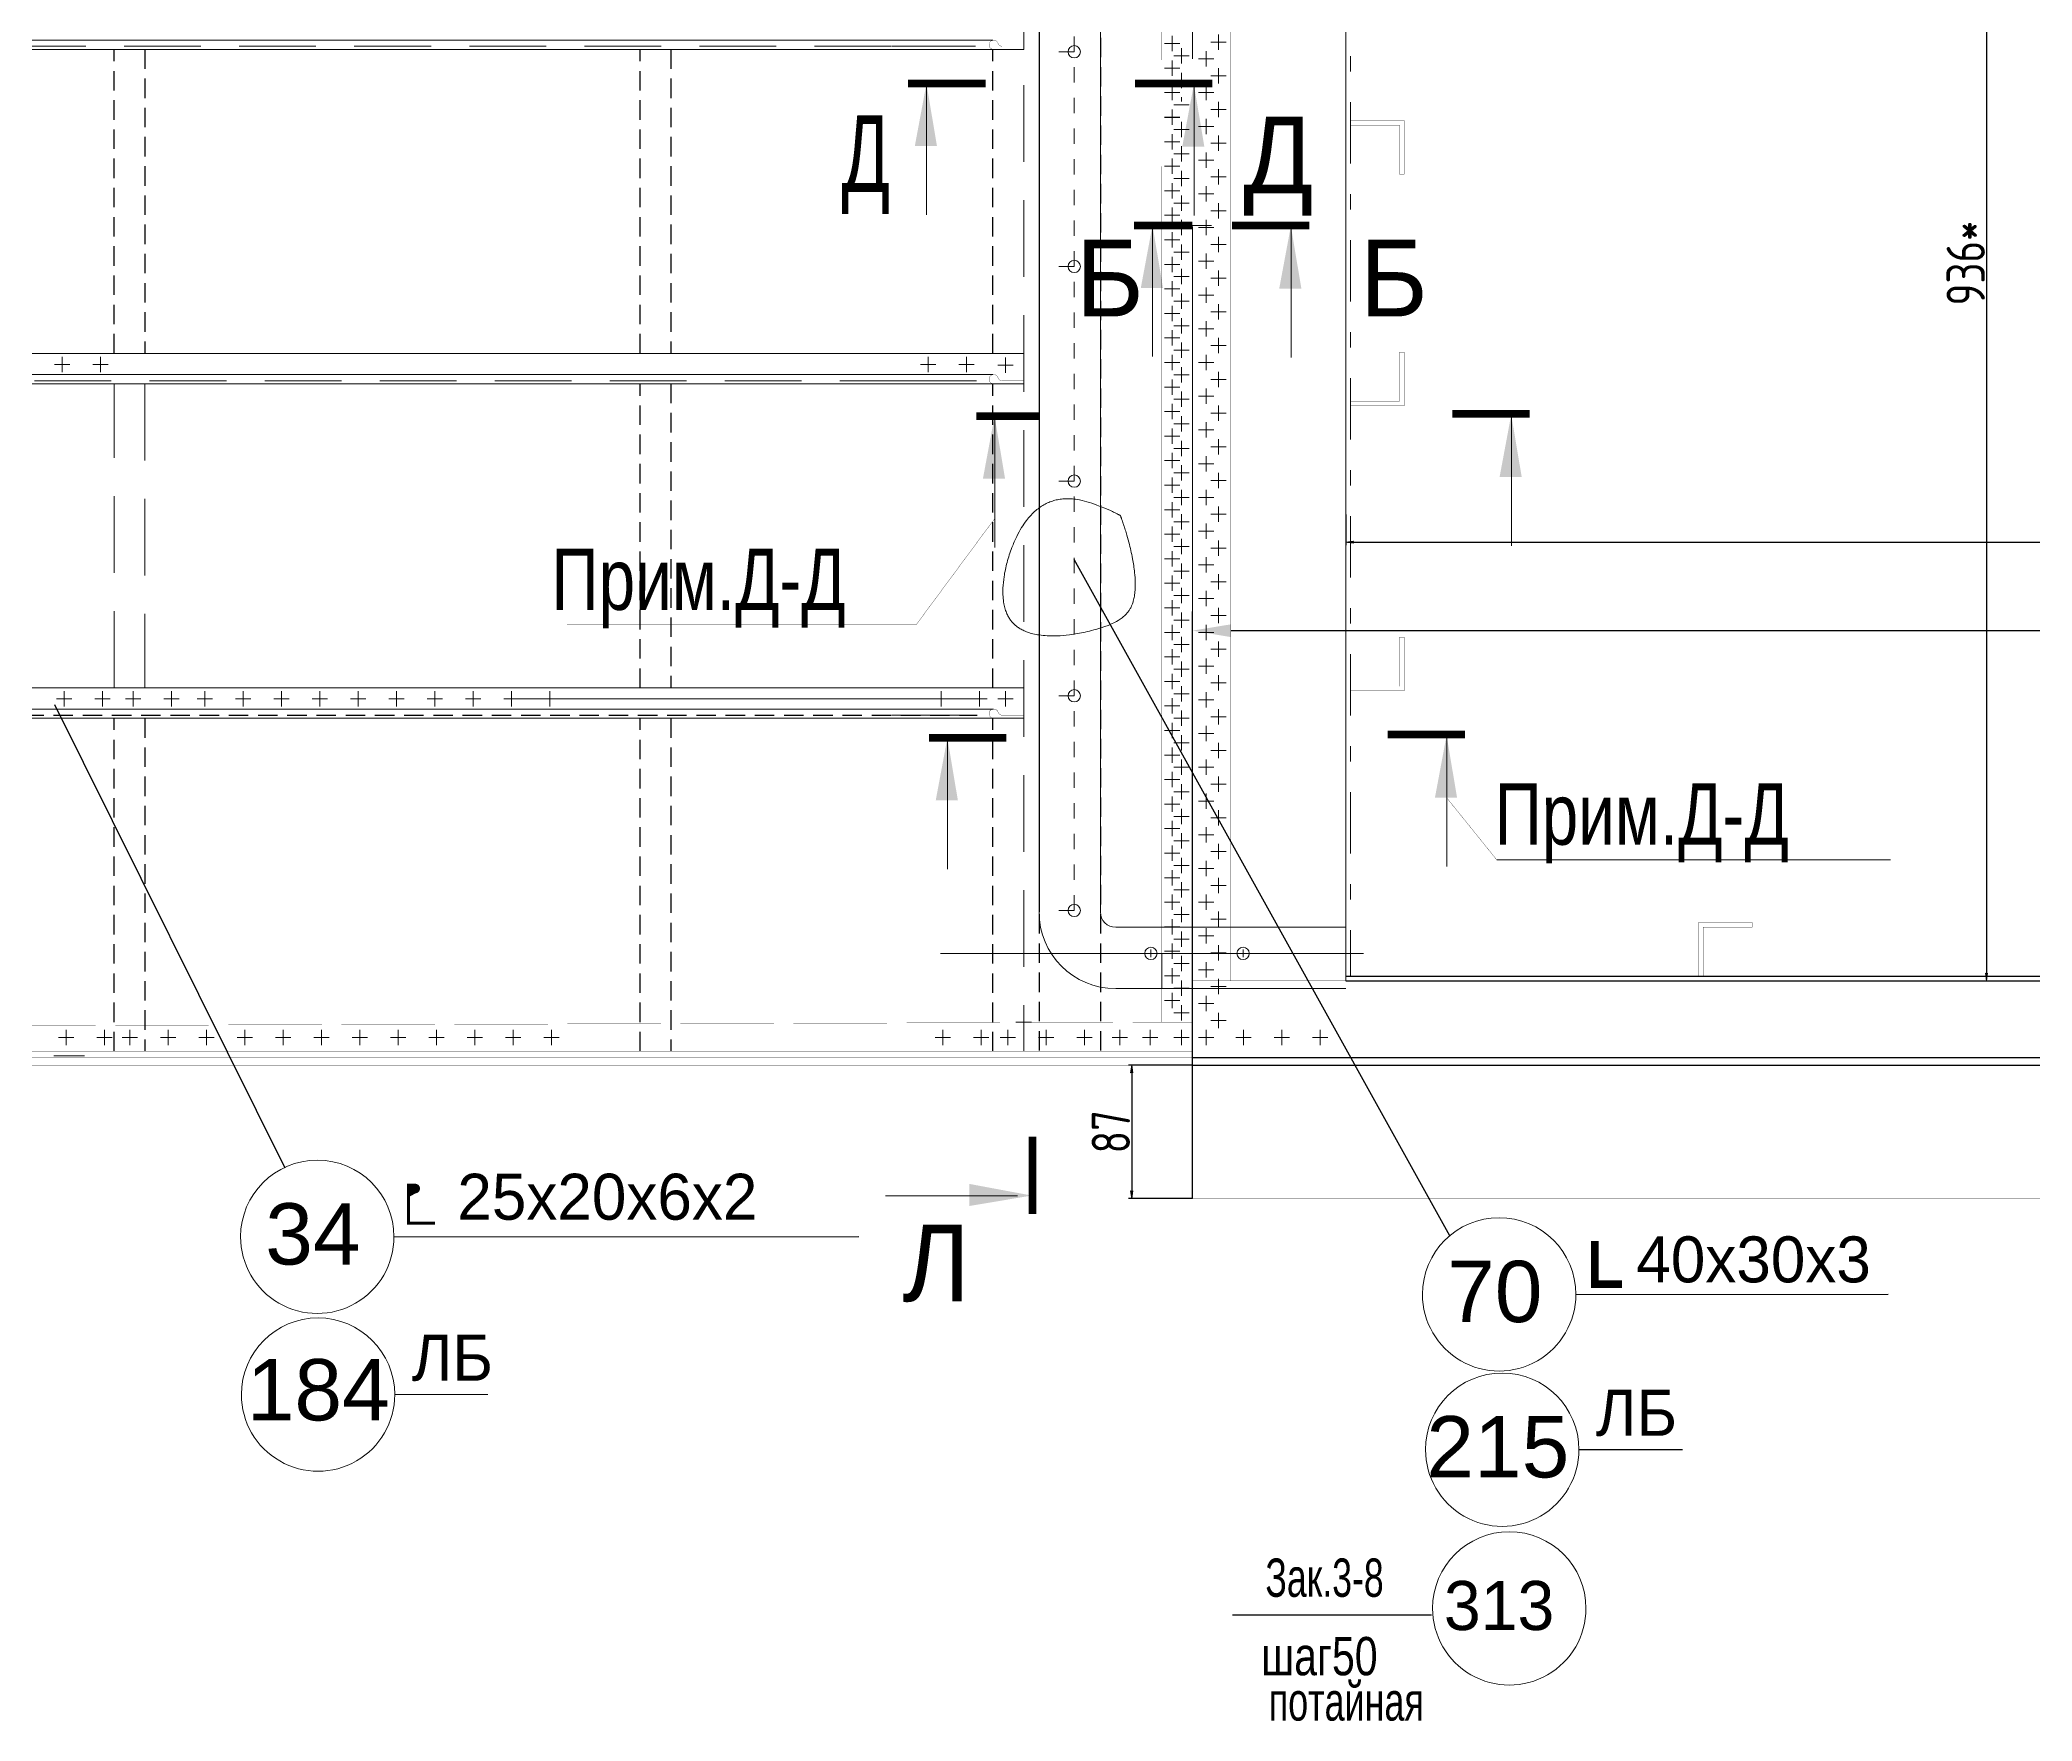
# Model space of a CAD drawing. Header units: millimetres. Extents: x 42007 to 66896, y -556 to 10827.
# Drawn here: x 46291 to 47590, y 3386 to 4482 of the extents above; entities that cross this region are included whole.
import ezdxf
from ezdxf.enums import TextEntityAlignment as Align

# ---------------------------------------------------------------- set-up
doc = ezdxf.new("R2010")
doc.units = ezdxf.units.MM
for name, pattern in [('DASHED', [19.05, 12.7, -6.35]), ('K5LT32769', [0]), ('K5LT32773', [0]), ('K5LT32781', [90, 40, -20, 10, -20]), ('K5LT32782', [150, 100, -50]), ('K5LT32786', [25.318241, 20.818241, -1.5, 1.5, -1.5]), ('K5LT32793', [10, 5, -5]), ('K5LT32795', [75, 50, -25]), ('K5LT32798', [20, 10, -10]), ('K5LT32799', [95.25, 63.5, -31.75]), ('K5LT_BASIC', [0]), ('K5LT_THIN', [0])]:
    doc.linetypes.add(name, pattern=pattern)
doc.layers.get('Defpoints').update_dxf_attribs({"color": 250})
doc.layers.add('pen_7', color=1, linetype='Continuous')
doc.styles.add('KDIMTEXTSTYLE', font='GOST_AU.SHX', dxfattribs={"width": 0.96, "oblique": 15, "height": 5})
doc.styles.add('style5', font='arial.ttf', dxfattribs={"height": 3})
doc.dimstyles.new('ISO-10', dxfattribs={"dimscale": 10, "dimtxt": 2.5, "dimasz": 2.5, "dimexe": 1.25, "dimexo": 0, "dimtad": 1, "dimdec": 0, "dimtxsty": 'Standard', "dimcen": 2.5, "dimclrd": 7, "dimclre": 7, "dimclrt": 6, "dimadec": 0, "dimazin": 0, "dimtfac": 1, "dimtdec": 0, "dimtmove": 0, "dimatfit": 3, "dimfxl": 0, "dimarcsym": 0})
doc.dimstyles.new('KDIMSTYLE (1.00)', dxfattribs={"dimtxt": 5, "dimasz": 1, "dimexe": 2, "dimexo": 0, "dimgap": 1, "dimtad": 1, "dimtxsty": 'KDIMTEXTSTYLE', "dimsah": 1, "dimcen": 0, "dimdle": 1, "dimadec": 0, "dimazin": 0, "dimtfac": 0.667, "dimtmove": 0, "dimatfit": 3, "dimfxl": 0, "dimtvp": 1, "dimtolj": 1, "dimtzin": 0, "dimarcsym": 0})

# ---------------------------------------------------------------- blocks, each defined once
blk = doc.blocks.new('KDIMARROW_01')
blk.add_hatch(color=0).paths.add_polyline_path([(0, 0), (-5, 0.7), (-4.5, 0), (-5, -0.7)])
at = {"color": 0, "linetype": 'K5LT_THIN', "lineweight": 13}
for p, q in [((-4.5, 0), (-5, 0.7)), ((-5, 0.7), (0, 0)), ((0, 0), (-5, -0.7)), ((-5, -0.7), (-4.5, 0)), ((0, 0), (-1, 0))]:
    blk.add_line(p, q, dxfattribs=at)
blk = doc.blocks.new('*D204')
at = {"color": 0, "lineweight": -2, "transparency": 16777216}
for p, q in [((47529.6, 4804.6), (47562.1, 4804.6)), ((47560.1, 4803.6), (47560.1, 3869.6)), ((47549.2, 3868.6), (47562.1, 3868.6))]:
    blk.add_line(p, q, dxfattribs=at)
at = {"layer": 'Defpoints', "color": 0, "transparency": 16777216}
for p in [(47529.6, 4804.6), (47549.2, 3868.6), (47560.1, 3868.6)]:
    blk.add_point(p, dxfattribs=at)
at = {"color": 0, "lineweight": -2, "transparency": 16777216}
for p, rotation in [((47560.1, 4804.6), 90), ((47560.1, 3868.6), 270)]:
    blk.add_blockref('KDIMARROW_01', p, dxfattribs=dict(at, rotation=rotation))
at = {"color": 7, "transparency": 16777216, "insert": (47546.5, 4336.6), "char_height": 5, "attachment_point": 5, "rotation": 90, "style": 'KDIMTEXTSTYLE'}
blk.add_mtext('\\A1;\\H25.0;\\W0.965;\\Q0;\\H25.0;\\W0.965;\\Q0;\\Q0;936\\H25.0;\\W0.965;\\Q0;\\Q0;*', dxfattribs=at)
blk = doc.blocks.new('*D205')
at = {"color": 0, "lineweight": -2, "transparency": 16777216}
for p, q in [((47142.4, 4172.7), (47142.4, 4152.6)), ((49615.4, 4170.4), (49615.4, 4152.6)), ((47143.4, 4154.6), (49614.4, 4154.6))]:
    blk.add_line(p, q, dxfattribs=at)
at = {"layer": 'Defpoints', "color": 0, "transparency": 16777216}
for p in [(47142.4, 4172.7), (49615.4, 4170.4), (49615.4, 4154.6)]:
    blk.add_point(p, dxfattribs=at)
at = {"color": 0, "lineweight": -2, "transparency": 16777216, "rotation": 180}
blk.add_blockref('KDIMARROW_01', (47142.4, 4154.6), dxfattribs=at)
at = {"color": 0, "lineweight": -2, "transparency": 16777216}
blk.add_blockref('KDIMARROW_01', (49615.4, 4154.6), dxfattribs=at)
at = {"color": 7, "transparency": 16777216, "insert": (48378.9, 4168.1), "char_height": 5, "attachment_point": 5, "style": 'KDIMTEXTSTYLE'}
blk.add_mtext('\\A1;\\H25.0;\\W0.965;\\Q0;\\H25.0;\\W0.965;\\Q0;\\Q0;2473\\H25.0;\\W0.965;\\Q0;\\Q0;*', dxfattribs=at)
blk = doc.blocks.new('*D213')
at = {"color": 0, "lineweight": -2, "transparency": 16777216}
for p, q in [((47042.2, 3813.6), (47000.8, 3813.6)), ((47002.8, 3812.6), (47002.8, 3727.6)), ((47042.4, 3726.6), (47000.8, 3726.6))]:
    blk.add_line(p, q, dxfattribs=at)
at = {"layer": 'Defpoints', "color": 0, "transparency": 16777216}
for p in [(47042.2, 3813.6), (47002.8, 3726.6), (47042.4, 3726.6)]:
    blk.add_point(p, dxfattribs=at)
at = {"color": 0, "lineweight": -2, "transparency": 16777216}
for p, rotation in [((47002.8, 3813.6), 90), ((47002.8, 3726.6), 270)]:
    blk.add_blockref('KDIMARROW_01', p, dxfattribs=dict(at, rotation=rotation))
at = {"color": 7, "transparency": 16777216, "insert": (46989.2, 3770.1), "char_height": 5, "attachment_point": 5, "rotation": 90, "style": 'KDIMTEXTSTYLE'}
blk.add_mtext('\\A1;\\H25.0;\\W0.965;\\Q0;\\H25.0;\\W0.965;\\Q0;\\Q0;87', dxfattribs=at)
blk = doc.blocks.new('*D283')
at = {"color": 7, "lineweight": -2, "transparency": 16777216}
for p, q in [((47042.4, 3726.6), (47042.4, 4109.4)), ((49715.4, 3726.6), (49715.4, 4109.4)), ((47067.4, 4096.9), (49690.4, 4096.9))]:
    blk.add_line(p, q, dxfattribs=at)
at = {"color": 7, "transparency": 16777216}
for points in [[(47067.4, 4101), (47067.4, 4092.7), (47042.4, 4096.9)], [(49690.4, 4101), (49690.4, 4092.7), (49715.4, 4096.9)]]:
    blk.add_solid(points, dxfattribs=at)
at = {"layer": 'Defpoints', "color": 0, "transparency": 16777216}
for p in [(49715.4, 4096.9), (47042.4, 3726.6), (49715.4, 3726.6)]:
    blk.add_point(p, dxfattribs=at)
at = {"color": 6, "transparency": 16777216, "insert": (48378.9, 4115.6), "char_height": 25, "attachment_point": 5}
blk.add_mtext('2673', dxfattribs=at)

msp = doc.modelspace()

# ---------------------------------------------------------------- hatches: boundary and pattern name
for color, points in [(7, [(46861.397, 4412.914), (46875.845, 4412.914), (46868.996, 4453.651)]), (7, [(47035.725, 4412.432), (47050.173, 4412.432), (47043.325, 4453.169)]), (7, [(47008.747, 4320.455), (47023.195, 4320.455), (47016.347, 4361.193)]), (7, [(47098.962, 4319.973), (47113.41, 4319.973), (47106.561, 4360.711)]), (7, [(46905.794, 4196.005), (46920.242, 4196.005), (46913.393, 4236.742)]), (7, [(47242.614, 4197.021), (47257.062, 4197.021), (47250.213, 4237.758)]), (7, [(46875.033, 3986.188), (46889.481, 3986.188), (46882.632, 4026.925)]), (7, [(47200.47, 3987.892), (47214.918, 3987.892), (47208.069, 4028.629)]), (0, [(46535.691, 3730.946, 1), (46535.691, 3735.18), (46531.356, 3735.18), (46531.356, 3728.533)]), (0, [(46535.691, 3730.946, 1), (46535.691, 3735.18), (46531.356, 3735.18), (46531.356, 3728.533)]), (7, [(46896.87, 3736.095), (46896.87, 3721.647), (46937.608, 3728.496)])]:
    msp.add_hatch(color=color).paths.add_polyline_path(points)

# ---------------------------------------------------------------- linework, layer by layer
at = {"color": 7, "linetype": 'K5LT32795', "lineweight": 18}
for p, q in [((46932.362, 4902.588), (46932.362, 3822.588)), ((43945.999, 4477.971), (46900.998, 4477.971)), ((46846.4, 4477.971), (46909.981, 4477.971)), ((44037.574, 4259.874), (46901.545, 4259.874)), ((46339.362, 4059.615), (46339.362, 4257.891)), ((46359.362, 4257.891), (46359.362, 4059.615)), ((46846.4, 4259.874), (46909.981, 4259.874)), ((46846.4, 4041.771), (46909.981, 4041.771))]:
    msp.add_line(p, q, dxfattribs=at)
at = {"color": 0, "linetype": 'DASHED'}
for p, q in [((46942.362, 4902.588), (46942.362, 3822.588)), ((46982.362, 4902.588), (46982.362, 3822.588)), ((46942.362, 4757.432), (46942.362, 3913.432)), ((46339.362, 4277.718), (46339.362, 4475.989)), ((46359.362, 4475.989), (46359.362, 4277.718)), ((46682.362, 4277.718), (46682.362, 4475.989)), ((46702.362, 4475.989), (46702.362, 4277.718)), ((46912.362, 4277.718), (46912.362, 4475.989)), ((47024.172, 4431.758), (47034.172, 4431.758)), ((46682.362, 4059.615), (46682.362, 4257.891)), ((46702.362, 4257.891), (46702.362, 4059.615)), ((46912.362, 4059.615), (46912.362, 4257.891)), ((44223.447, 4041.771), (46902.092, 4041.771)), ((46339.362, 3822.588), (46339.362, 4039.788)), ((46359.362, 4039.788), (46359.362, 3822.588)), ((46682.362, 3822.588), (46682.362, 4039.788)), ((46702.362, 4039.788), (46702.362, 3822.588)), ((46912.362, 3822.588), (46912.362, 4039.788))]:
    msp.add_line(p, q, dxfattribs=at)
at = {"color": 7, "linetype": 'K5LT32769', "lineweight": 18}
for p, q in [((47042.362, 4902.588), (47042.362, 4469.758)), ((47142.362, 4804.565), (47142.362, 3868.588)), ((46982.362, 4757.432), (46982.362, 3913.436)), ((46932.362, 4495.816), (46932.362, 4475.989)), ((46900.988, 4481.953), (43943.176, 4481.989)), ((46912.362, 4481.956), (46846.4, 4481.957)), ((47029.172, 4484.758), (47029.172, 4474.758)), ((47059.362, 4485.758), (47059.362, 4475.758)), ((43913.618, 4475.989), (46901.003, 4475.989)), ((46846.4, 4475.989), (46932.362, 4475.989)), ((47024.172, 4479.758), (47034.172, 4479.758)), ((47030.172, 4479.758), (47029.172, 4479.758)), ((47029.172, 4468.758), (47029.172, 4458.758)), ((47030.172, 4471.758), (47040.172, 4471.758)), ((47035.172, 4476.758), (47035.172, 4466.758)), ((47046.362, 4469.758), (47056.362, 4469.758)), ((47051.362, 4474.758), (47051.362, 4464.758)), ((47054.362, 4480.758), (47064.362, 4480.758)), ((47024.172, 4463.758), (47034.172, 4463.758)), ((47030.172, 4463.758), (47029.172, 4463.758)), ((47030.172, 4455.758), (47040.172, 4455.758)), ((47035.172, 4460.758), (47035.172, 4450.758)), ((47054.362, 4458.758), (47064.362, 4458.758)), ((47059.362, 4463.758), (47059.362, 4453.758)), ((46869.086, 4454.133), (46869.086, 4368.036)), ((47024.172, 4447.758), (47034.172, 4447.758)), ((47029.172, 4452.758), (47029.172, 4442.758)), ((47030.172, 4447.758), (47029.172, 4447.758)), ((47035.172, 4444.758), (47035.172, 4441.954)), ((47043.414, 4453.651), (47043.414, 4367.554)), ((47046.362, 4447.758), (47056.362, 4447.758)), ((47051.362, 4452.758), (47051.362, 4442.758)), ((47029.172, 4436.758), (47029.172, 4426.758)), ((47030.172, 4431.758), (47029.172, 4431.758)), ((47030.172, 4439.758), (47040.172, 4439.758)), ((47051.362, 4430.758), (47051.362, 4420.758)), ((47054.362, 4436.758), (47064.362, 4436.758)), ((47059.362, 4441.758), (47059.362, 4431.758)), ((47029.172, 4420.758), (47029.172, 4410.758)), ((47030.172, 4423.758), (47040.172, 4423.758)), ((47035.172, 4428.758), (47035.172, 4418.758)), ((47046.362, 4425.758), (47056.362, 4425.758)), ((47059.362, 4419.758), (47059.362, 4409.758)), ((47024.172, 4415.758), (47034.172, 4415.758)), ((47030.172, 4415.758), (47029.172, 4415.758)), ((47029.172, 4404.758), (47029.172, 4394.758)), ((47030.172, 4407.758), (47040.172, 4407.758)), ((47035.172, 4412.758), (47035.172, 4402.758)), ((47046.362, 4403.758), (47056.362, 4403.758)), ((47051.362, 4408.758), (47051.362, 4398.758)), ((47054.362, 4414.758), (47064.362, 4414.758)), ((47024.172, 4399.758), (47034.172, 4399.758)), ((47030.172, 4399.758), (47029.172, 4399.758)), ((47030.172, 4391.758), (47040.172, 4391.758)), ((47035.172, 4396.758), (47035.172, 4386.758)), ((47054.362, 4392.758), (47064.362, 4392.758)), ((47059.362, 4397.758), (47059.362, 4387.758)), ((47024.172, 4383.758), (47034.172, 4383.758)), ((47029.172, 4388.758), (47029.172, 4378.758)), ((47030.172, 4383.758), (47029.172, 4383.758)), ((47035.172, 4380.758), (47035.172, 4370.758)), ((47046.362, 4381.758), (47056.362, 4381.758)), ((47051.362, 4386.758), (47051.362, 4376.758)), ((47024.172, 4367.758), (47034.172, 4367.758)), ((47029.172, 4372.758), (47029.172, 4362.758)), ((47030.172, 4367.758), (47029.172, 4367.758)), ((47030.172, 4375.758), (47040.172, 4375.758)), ((47035.172, 4364.758), (47035.172, 4354.758)), ((47051.362, 4364.758), (47051.362, 4354.758)), ((47054.362, 4370.758), (47064.362, 4370.758)), ((47059.362, 4375.758), (47059.362, 4365.758)), ((47016.437, 4361.675), (47016.437, 4275.577)), ((47024.172, 4351.758), (47034.172, 4351.758)), ((47029.172, 4356.758), (47029.172, 4346.758)), ((47030.172, 4351.758), (47029.172, 4351.758)), ((47030.172, 4359.758), (47040.172, 4359.758)), ((47042.362, 4360.413), (47042.362, 3868.588)), ((47046.362, 4359.758), (47056.362, 4359.758)), ((47059.362, 4353.758), (47059.362, 4343.758)), ((47106.651, 4361.193), (47106.651, 4275.095)), ((47029.172, 4340.758), (47029.172, 4330.758)), ((47030.172, 4343.758), (47040.172, 4343.758)), ((47035.172, 4348.758), (47035.172, 4338.758)), ((47051.362, 4342.758), (47051.362, 4332.758)), ((47054.362, 4348.758), (47064.362, 4348.758)), ((47024.172, 4335.758), (47034.172, 4335.758)), ((47030.172, 4335.758), (47029.172, 4335.758)), ((47030.172, 4327.758), (47040.172, 4327.758)), ((47035.172, 4332.758), (47035.172, 4322.758)), ((47046.362, 4337.758), (47056.362, 4337.758)), ((47054.362, 4326.758), (47064.362, 4326.758)), ((47059.362, 4331.758), (47059.362, 4321.758)), ((47024.172, 4319.758), (47034.172, 4319.758)), ((47029.172, 4324.758), (47029.172, 4314.758)), ((47030.172, 4319.758), (47029.172, 4319.758)), ((47035.172, 4316.758), (47035.172, 4306.758)), ((47046.362, 4315.758), (47056.362, 4315.758)), ((47051.362, 4320.758), (47051.362, 4310.758)), ((47024.172, 4303.758), (47034.172, 4303.758)), ((47029.172, 4308.758), (47029.172, 4298.758)), ((47030.172, 4303.758), (47029.172, 4303.758)), ((47030.172, 4311.758), (47040.172, 4311.758)), ((47035.172, 4300.758), (47035.172, 4290.758)), ((47054.362, 4304.758), (47064.362, 4304.758)), ((47059.362, 4309.758), (47059.362, 4299.758)), ((47024.172, 4287.758), (47034.172, 4287.758)), ((47029.172, 4292.758), (47029.172, 4282.758)), ((47030.172, 4287.758), (47029.172, 4287.758)), ((47030.172, 4295.758), (47040.172, 4295.758)), ((47046.362, 4293.758), (47056.362, 4293.758)), ((47051.362, 4298.758), (47051.362, 4288.758)), ((47059.362, 4287.758), (47059.362, 4277.758)), ((46901.5, 4277.718), (44005.204, 4277.718)), ((46305.47, 4275.495), (46305.47, 4265.495)), ((46330.47, 4275.495), (46330.47, 4265.495)), ((46932.362, 4277.718), (46846.4, 4277.718)), ((46870.169, 4275.495), (46870.169, 4265.495)), ((46895.169, 4275.495), (46895.169, 4265.495)), ((46920.538, 4275.049), (46920.538, 4265.049)), ((46932.362, 4277.718), (46932.362, 4257.891)), ((47029.172, 4276.758), (47029.172, 4266.758)), ((47030.172, 4279.758), (47040.172, 4279.758)), ((47035.172, 4284.758), (47035.172, 4274.758)), ((47051.362, 4276.758), (47051.362, 4266.758)), ((47054.362, 4282.758), (47064.362, 4282.758)), ((46901.535, 4263.856), (44034.765, 4263.891)), ((46300.47, 4270.495), (46310.47, 4270.495)), ((46325.47, 4270.495), (46335.47, 4270.495)), ((46912.362, 4263.858), (46846.4, 4263.859)), ((46865.169, 4270.495), (46875.169, 4270.495)), ((46890.169, 4270.495), (46900.169, 4270.495)), ((46915.538, 4270.049), (46925.538, 4270.049)), ((47024.172, 4271.758), (47034.172, 4271.758)), ((47030.172, 4271.758), (47029.172, 4271.758)), ((47029.172, 4260.758), (47029.172, 4250.758)), ((47030.172, 4263.758), (47040.172, 4263.758)), ((47035.172, 4268.758), (47035.172, 4258.758)), ((47046.362, 4271.758), (47056.362, 4271.758)), ((47054.362, 4260.758), (47064.362, 4260.758)), ((47059.362, 4265.758), (47059.362, 4255.758)), ((44005.192, 4257.891), (46901.55, 4257.891)), ((46846.4, 4257.891), (46932.362, 4257.891)), ((47024.172, 4255.758), (47034.172, 4255.758)), ((47030.172, 4255.758), (47029.172, 4255.758)), ((47030.172, 4247.758), (47040.172, 4247.758)), ((47035.172, 4252.758), (47035.172, 4242.758)), ((47046.362, 4249.758), (47056.362, 4249.758)), ((47051.362, 4254.758), (47051.362, 4244.758)), ((46913.483, 4237.224), (46913.483, 4151.127)), ((47024.172, 4239.758), (47034.172, 4239.758)), ((47029.172, 4244.758), (47029.172, 4234.758)), ((47030.172, 4239.758), (47029.172, 4239.758)), ((47035.172, 4236.758), (47035.172, 4226.758)), ((47054.362, 4238.758), (47064.362, 4238.758)), ((47059.362, 4243.758), (47059.362, 4233.758)), ((47250.303, 4238.24), (47250.303, 4152.143)), ((47024.172, 4223.758), (47034.172, 4223.758)), ((47029.172, 4228.758), (47029.172, 4218.758)), ((47030.172, 4223.758), (47029.172, 4223.758)), ((47030.172, 4231.758), (47040.172, 4231.758)), ((47046.362, 4227.758), (47056.362, 4227.758)), ((47051.362, 4232.758), (47051.362, 4222.758)), ((47059.362, 4221.758), (47059.362, 4211.758)), ((47029.172, 4212.758), (47029.172, 4202.758)), ((47030.172, 4215.758), (47040.172, 4215.758)), ((47035.172, 4220.758), (47035.172, 4210.758)), ((47051.362, 4210.758), (47051.362, 4200.758)), ((47054.362, 4216.758), (47064.362, 4216.758)), ((47024.172, 4207.758), (47034.172, 4207.758)), ((47030.172, 4207.758), (47029.172, 4207.758)), ((47029.172, 4196.758), (47029.172, 4186.758)), ((47030.172, 4199.758), (47040.172, 4199.758)), ((47035.172, 4204.758), (47035.172, 4194.758)), ((47046.362, 4205.758), (47056.362, 4205.758)), ((47059.362, 4199.758), (47059.362, 4189.758)), ((47024.172, 4191.758), (47034.172, 4191.758)), ((47030.172, 4191.758), (47029.172, 4191.758)), ((47030.172, 4183.758), (47040.172, 4183.758)), ((47035.172, 4188.758), (47035.172, 4178.758)), ((47046.362, 4183.758), (47056.362, 4183.758)), ((47051.362, 4188.758), (47051.362, 4178.758)), ((47054.362, 4194.758), (47064.362, 4194.758)), ((46942.362, 4173.601), (46942.362, 4093.541)), ((46982.362, 4181.674), (46982.362, 4098.655)), ((47024.172, 4175.758), (47034.172, 4175.758)), ((47029.172, 4180.758), (47029.172, 4170.758)), ((47030.172, 4175.758), (47029.172, 4175.758)), ((47035.172, 4172.758), (47035.172, 4162.758)), ((47054.362, 4172.758), (47064.362, 4172.758)), ((47059.362, 4177.758), (47059.362, 4167.758)), ((47024.172, 4159.758), (47034.172, 4159.758)), ((47029.172, 4164.758), (47029.172, 4154.758)), ((47030.172, 4159.758), (47029.172, 4159.758)), ((47030.172, 4167.758), (47040.172, 4167.758)), ((47035.172, 4156.758), (47035.172, 4146.758)), ((47046.362, 4161.758), (47056.362, 4161.758)), ((47051.362, 4166.758), (47051.362, 4156.758)), ((47024.172, 4143.758), (47034.172, 4143.758)), ((47029.172, 4148.758), (47029.172, 4138.758)), ((47030.172, 4143.758), (47029.172, 4143.758)), ((47030.172, 4151.758), (47040.172, 4151.758)), ((47051.362, 4144.758), (47051.362, 4134.758)), ((47054.362, 4150.758), (47064.362, 4150.758)), ((47059.362, 4155.758), (47059.362, 4145.758)), ((47029.172, 4132.758), (47029.172, 4122.758)), ((47030.172, 4135.758), (47040.172, 4135.758)), ((47035.172, 4140.758), (47035.172, 4130.758)), ((47046.362, 4139.758), (47056.362, 4139.758)), ((47059.362, 4133.758), (47059.362, 4123.758)), ((47024.172, 4127.758), (47034.172, 4127.758)), ((47030.172, 4127.758), (47029.172, 4127.758)), ((47030.172, 4119.758), (47040.172, 4119.758)), ((47035.172, 4124.758), (47035.172, 4114.758)), ((47046.362, 4117.758), (47056.362, 4117.758)), ((47051.362, 4122.758), (47051.362, 4112.758)), ((47054.362, 4128.758), (47064.362, 4128.758)), ((47024.172, 4111.758), (47034.172, 4111.758)), ((47029.172, 4116.758), (47029.172, 4106.758)), ((47030.172, 4111.758), (47029.172, 4111.758)), ((47035.172, 4108.758), (47035.172, 4098.758)), ((47054.362, 4106.758), (47064.362, 4106.758)), ((47059.362, 4111.758), (47059.362, 4101.758)), ((47024.172, 4095.758), (47034.172, 4095.758)), ((47029.172, 4100.758), (47029.172, 4090.758)), ((47030.172, 4095.758), (47029.172, 4095.758)), ((47030.172, 4103.758), (47040.172, 4103.758)), ((47035.172, 4092.758), (47035.172, 4082.758)), ((47046.362, 4095.758), (47056.362, 4095.758)), ((47051.362, 4100.758), (47051.362, 4090.758)), ((47024.172, 4079.758), (47034.172, 4079.758)), ((47029.172, 4084.758), (47029.172, 4074.758)), ((47030.172, 4079.758), (47029.172, 4079.758)), ((47030.172, 4087.758), (47040.172, 4087.758)), ((47051.362, 4078.758), (47051.362, 4068.758)), ((47054.362, 4084.758), (47064.362, 4084.758)), ((47059.362, 4089.758), (47059.362, 4079.758)), ((47029.172, 4068.758), (47029.172, 4058.758)), ((47030.172, 4071.758), (47040.172, 4071.758)), ((47035.172, 4076.758), (47035.172, 4066.758)), ((47046.362, 4073.758), (47056.362, 4073.758)), ((47059.362, 4067.758), (47059.362, 4057.758)), ((46902.047, 4059.615), (44191.062, 4059.615)), ((46301.882, 4052.495), (46311.882, 4052.495)), ((46306.882, 4057.495), (46306.882, 4047.495)), ((46326.882, 4052.495), (46336.882, 4052.495)), ((46331.882, 4057.495), (46331.882, 4047.495)), ((46346.882, 4052.495), (46356.882, 4052.495)), ((46351.882, 4057.495), (46351.882, 4047.495)), ((46371.882, 4052.495), (46381.882, 4052.495)), ((46376.882, 4057.495), (46376.882, 4047.495)), ((46393.47, 4052.495), (46403.47, 4052.495)), ((46398.47, 4057.495), (46398.47, 4047.495)), ((46418.47, 4052.495), (46428.47, 4052.495)), ((46423.47, 4057.495), (46423.47, 4047.495)), ((46443.47, 4052.495), (46453.47, 4052.495)), ((46448.47, 4057.495), (46448.47, 4047.495)), ((46468.47, 4052.495), (46478.47, 4052.495)), ((46473.47, 4057.495), (46473.47, 4047.495)), ((46493.47, 4052.495), (46503.47, 4052.495)), ((46498.47, 4057.495), (46498.47, 4047.495)), ((46518.47, 4052.495), (46528.47, 4052.495)), ((46523.47, 4057.495), (46523.47, 4047.495)), ((46543.47, 4052.495), (46553.47, 4052.495)), ((46548.47, 4057.495), (46548.47, 4047.495)), ((46568.47, 4052.495), (46578.47, 4052.495)), ((46573.47, 4057.495), (46573.47, 4047.495)), ((46593.47, 4052.495), (46902.065, 4052.495)), ((46598.47, 4057.495), (46598.47, 4047.495)), ((46618.47, 4052.495), (46628.47, 4052.495)), ((46623.47, 4057.495), (46623.47, 4047.495)), ((46932.362, 4059.615), (46846.4, 4059.615)), ((46873.47, 4052.495), (46883.47, 4052.495)), ((46878.47, 4057.495), (46878.47, 4047.495)), ((46898.47, 4052.495), (46908.47, 4052.495)), ((46903.47, 4057.495), (46903.47, 4047.495)), ((46912.362, 4059.615), (46912.362, 4063.784)), ((46915.538, 4052.495), (46925.538, 4052.495)), ((46920.538, 4057.495), (46920.538, 4047.495)), ((46932.362, 4039.788), (46932.362, 4059.615)), ((47024.172, 4063.758), (47034.172, 4063.758)), ((47030.172, 4063.758), (47029.172, 4063.758)), ((47029.172, 4052.758), (47029.172, 4042.758)), ((47030.172, 4055.758), (47040.172, 4055.758)), ((47035.172, 4060.758), (47035.172, 4050.758)), ((47051.362, 4056.758), (47051.362, 4046.758)), ((47054.362, 4062.758), (47064.362, 4062.758)), ((44191.056, 4039.788), (46902.097, 4039.788)), ((46902.082, 4045.788), (44220.631, 4045.788)), ((46912.803, 4045.788), (46846.4, 4045.788)), ((46846.4, 4039.788), (46932.362, 4039.788)), ((47024.172, 4047.758), (47034.172, 4047.758)), ((47030.172, 4047.758), (47029.172, 4047.758)), ((47030.172, 4039.758), (47040.172, 4039.758)), ((47035.172, 4044.758), (47035.172, 4034.758)), ((47046.362, 4051.758), (47056.362, 4051.758)), ((47054.362, 4040.758), (47064.362, 4040.758)), ((47059.362, 4045.758), (47059.362, 4035.758)), ((46882.722, 4027.407), (46882.722, 3941.31)), ((47024.172, 4031.758), (47034.172, 4031.758)), ((47029.172, 4036.758), (47029.172, 4026.758)), ((47030.172, 4031.758), (47029.172, 4031.758)), ((47035.172, 4028.758), (47035.172, 4018.758)), ((47046.362, 4029.758), (47056.362, 4029.758)), ((47051.362, 4034.758), (47051.362, 4024.758)), ((47208.159, 4029.111), (47208.159, 3943.014)), ((47024.172, 4015.758), (47034.172, 4015.758)), ((47029.172, 4020.758), (47029.172, 4010.758)), ((47030.172, 4015.758), (47029.172, 4015.758)), ((47030.172, 4023.758), (47040.172, 4023.758)), ((47054.362, 4018.758), (47064.362, 4018.758)), ((47059.362, 4023.758), (47059.362, 4013.758)), ((47029.172, 4004.758), (47029.172, 3994.758)), ((47030.172, 4007.758), (47040.172, 4007.758)), ((47035.172, 4012.758), (47035.172, 4002.758)), ((47046.362, 4007.758), (47056.362, 4007.758)), ((47051.362, 4012.758), (47051.362, 4002.758)), ((47059.362, 4001.758), (47059.362, 3991.758)), ((47024.172, 3999.758), (47034.172, 3999.758)), ((47030.172, 3999.758), (47029.172, 3999.758)), ((47029.172, 3988.758), (47029.172, 3978.758)), ((47030.172, 3991.758), (47040.172, 3991.758)), ((47035.172, 3996.758), (47035.172, 3986.758)), ((47051.362, 3990.758), (47051.362, 3980.758)), ((47054.362, 3996.758), (47064.362, 3996.758)), ((47024.172, 3983.758), (47034.172, 3983.758)), ((47030.172, 3983.758), (47029.172, 3983.758)), ((47030.172, 3975.758), (47040.172, 3975.758)), ((47035.172, 3980.758), (47035.172, 3970.758)), ((47046.362, 3985.758), (47056.362, 3985.758)), ((47054.362, 3974.758), (47064.362, 3974.758)), ((47059.362, 3979.758), (47059.362, 3969.758)), ((47024.172, 3967.758), (47034.172, 3967.758)), ((47029.172, 3972.758), (47029.172, 3962.758)), ((47030.172, 3967.758), (47029.172, 3967.758)), ((47035.172, 3964.758), (47035.172, 3954.758)), ((47046.362, 3963.758), (47056.362, 3963.758)), ((47051.362, 3968.758), (47051.362, 3958.758)), ((47024.172, 3951.758), (47034.172, 3951.758)), ((47029.172, 3956.758), (47029.172, 3946.758)), ((47030.172, 3951.758), (47029.172, 3951.758)), ((47030.172, 3959.758), (47040.172, 3959.758)), ((47035.172, 3948.758), (47035.172, 3938.758)), ((47054.362, 3952.758), (47064.362, 3952.758)), ((47059.362, 3957.758), (47059.362, 3947.758)), ((47024.172, 3935.758), (47034.172, 3935.758)), ((47029.172, 3940.758), (47029.172, 3930.758)), ((47030.172, 3935.758), (47029.172, 3935.758)), ((47030.172, 3943.758), (47040.172, 3943.758)), ((47046.362, 3941.758), (47056.362, 3941.758)), ((47051.362, 3946.758), (47051.362, 3936.758)), ((47059.362, 3935.758), (47059.362, 3925.758)), ((47240.74, 3947.458), (47497.578, 3947.458)), ((47029.172, 3924.758), (47029.172, 3914.758)), ((47030.172, 3927.758), (47040.172, 3927.758)), ((47035.172, 3932.758), (47035.172, 3922.758)), ((47051.362, 3924.758), (47051.362, 3914.758)), ((47054.362, 3930.758), (47064.362, 3930.758)), ((47024.172, 3919.758), (47034.172, 3919.758)), ((47030.172, 3919.758), (47029.172, 3919.758)), ((47030.172, 3911.758), (47040.172, 3911.758)), ((47035.172, 3916.758), (47035.172, 3906.758)), ((47046.362, 3919.758), (47056.362, 3919.758)), ((47059.362, 3913.758), (47059.362, 3903.758)), ((46992.362, 3903.436), (47142.364, 3903.436)), ((47024.172, 3903.758), (47034.172, 3903.758)), ((47029.172, 3908.758), (47029.172, 3898.758)), ((47030.172, 3903.758), (47029.172, 3903.758)), ((47035.172, 3900.758), (47035.172, 3890.758)), ((47046.362, 3897.758), (47056.362, 3897.758)), ((47051.362, 3902.758), (47051.362, 3892.758)), ((47054.362, 3908.758), (47064.362, 3908.758)), ((47153.983, 3886.432), (46878.206, 3886.432)), ((47012.862, 3886.432), (47017.862, 3886.432)), ((47015.362, 3883.932), (47015.362, 3888.932)), ((47022.362, 3863.432), (47022.362, 3886.432)), ((47022.362, 3886.432), (47153.983, 3886.432)), ((47024.172, 3887.758), (47034.172, 3887.758)), ((47029.172, 3892.758), (47029.172, 3882.758)), ((47030.172, 3887.758), (47029.172, 3887.758)), ((47030.172, 3895.758), (47040.172, 3895.758)), ((47035.172, 3884.758), (47035.172, 3874.758)), ((47054.362, 3886.758), (47064.362, 3886.758)), ((47054.362, 3886.758), (47064.362, 3886.758)), ((47056.362, 3886.758), (47059.362, 3886.758)), ((47059.362, 3891.758), (47059.362, 3881.758)), ((47059.362, 3891.758), (47059.362, 3881.758)), ((47072.862, 3886.432), (47077.862, 3886.432)), ((47075.362, 3883.932), (47075.362, 3888.932)), ((47024.172, 3871.758), (47034.172, 3871.758)), ((47029.172, 3876.758), (47029.172, 3866.758)), ((47030.172, 3871.758), (47029.172, 3871.758)), ((47030.172, 3879.758), (47040.172, 3879.758)), ((47046.362, 3875.758), (47056.362, 3875.758)), ((47051.362, 3880.758), (47051.362, 3870.758)), ((46992.362, 3863.432), (47142.362, 3863.432)), ((47029.172, 3860.758), (47029.172, 3850.758)), ((47030.172, 3863.758), (47040.172, 3863.758)), ((47035.172, 3868.758), (47035.172, 3858.758)), ((47051.362, 3858.758), (47051.362, 3848.758)), ((47054.362, 3864.758), (47064.362, 3864.758)), ((47054.362, 3864.758), (47064.362, 3864.758)), ((47056.362, 3864.758), (47059.362, 3864.758)), ((47059.362, 3869.758), (47059.362, 3859.758)), ((47059.362, 3869.758), (47059.362, 3859.758)), ((47024.172, 3855.758), (47034.172, 3855.758)), ((47030.172, 3855.758), (47029.172, 3855.758)), ((47030.172, 3847.758), (47040.172, 3847.758)), ((47035.172, 3852.758), (47035.172, 3842.758)), ((47046.362, 3853.758), (47056.362, 3853.758)), ((47059.362, 3847.758), (47059.362, 3837.758)), ((46303.197, 3831.588), (46313.197, 3831.588)), ((46308.197, 3836.588), (46308.197, 3826.588)), ((46328.197, 3831.588), (46338.197, 3831.588)), ((46333.197, 3836.588), (46333.197, 3826.588)), ((46344.574, 3831.588), (46354.574, 3831.588)), ((46349.574, 3836.588), (46349.574, 3826.588)), ((46369.574, 3831.588), (46379.574, 3831.588)), ((46374.574, 3836.588), (46374.574, 3826.588)), ((46394.574, 3831.588), (46404.574, 3831.588)), ((46399.574, 3836.588), (46399.574, 3826.588)), ((46419.574, 3831.588), (46429.574, 3831.588)), ((46419.574, 3831.588), (46429.574, 3831.588)), ((46424.574, 3836.588), (46424.574, 3826.588)), ((46424.574, 3836.588), (46424.574, 3826.588)), ((46444.574, 3831.588), (46454.574, 3831.588)), ((46449.574, 3836.588), (46449.574, 3826.588)), ((46469.574, 3831.588), (46479.574, 3831.588)), ((46474.574, 3836.588), (46474.574, 3826.588)), ((46494.574, 3831.588), (46504.574, 3831.588)), ((46499.574, 3836.588), (46499.574, 3826.588)), ((46519.574, 3831.588), (46529.574, 3831.588)), ((46524.574, 3836.588), (46524.574, 3826.588)), ((46544.574, 3831.588), (46554.574, 3831.588)), ((46549.574, 3836.588), (46549.574, 3826.588)), ((46569.574, 3831.588), (46579.574, 3831.588)), ((46574.574, 3836.588), (46574.574, 3826.588)), ((46594.574, 3831.588), (46604.574, 3831.588)), ((46599.574, 3836.588), (46599.574, 3826.588)), ((46619.574, 3831.588), (46629.574, 3831.588)), ((46624.574, 3836.588), (46624.574, 3826.588)), ((46874.574, 3831.588), (46884.574, 3831.588)), ((46879.574, 3836.588), (46879.574, 3826.588)), ((46899.574, 3831.588), (46909.574, 3831.588)), ((46904.574, 3836.588), (46904.574, 3826.588)), ((46916.986, 3831.588), (46926.986, 3831.588)), ((46921.986, 3836.588), (46921.986, 3826.588)), ((46927.362, 3841.588), (46937.362, 3841.588)), ((46941.986, 3831.588), (46951.986, 3831.588)), ((46941.986, 3831.588), (46951.986, 3831.588)), ((46946.986, 3836.588), (46946.986, 3826.588)), ((46946.986, 3836.588), (46946.986, 3826.588)), ((46966.986, 3831.588), (46976.986, 3831.588)), ((46971.986, 3836.588), (46971.986, 3826.588)), ((46990.132, 3831.588), (47000.132, 3831.588)), ((46995.132, 3836.588), (46995.132, 3826.588)), ((47009.922, 3831.588), (47019.922, 3831.588)), ((47014.922, 3836.588), (47014.922, 3826.588)), ((47030.172, 3831.588), (47040.172, 3831.588)), ((47035.172, 3836.588), (47035.172, 3826.588)), ((47046.362, 3831.588), (47056.362, 3831.588)), ((47051.362, 3836.588), (47051.362, 3826.588)), ((47054.362, 3842.758), (47064.362, 3842.758)), ((47070.666, 3831.588), (47080.666, 3831.588)), ((47075.666, 3836.588), (47075.666, 3826.588)), ((47095.666, 3831.588), (47105.666, 3831.588)), ((47100.666, 3836.588), (47100.666, 3826.588)), ((47120.666, 3831.588), (47130.666, 3831.588)), ((47125.666, 3836.588), (47125.666, 3826.588)), ((46300.197, 3819.648), (46320.197, 3819.648)), ((46928.375, 3728.406), (46842.277, 3728.406)), ((46522.353, 3598.687), (46583.06, 3598.687))]:
    msp.add_line(p, q, dxfattribs=at)
at = {"color": 7, "linetype": 'K5LT32781', "lineweight": 18}
for p, q in [((47142.362, 4801.588), (47142.362, 3871.588)), ((47145.362, 4801.588), (47145.362, 3871.588))]:
    msp.add_line(p, q, dxfattribs=at)
at = {"color": 7, "linetype": 'K5LT32798', "lineweight": 18}
for p, q in [((46965.362, 4764.433), (46965.362, 3904.433)), ((46955.362, 4474.433), (46975.362, 4474.433)), ((46955.362, 4334.433), (46975.362, 4334.433)), ((46955.362, 4194.433), (46975.362, 4194.433)), ((46955.362, 4054.433), (46975.362, 4054.433)), ((46955.362, 3914.433), (46975.362, 3914.433))]:
    msp.add_line(p, q, dxfattribs=at)
at = {"color": 0}
for p, q in [((47210.143, 3702.142), (46965.362, 4143.378)), ((46300.602, 4048.706), (46450.761, 3746.529)), ((46521.855, 3701.579), (46824.881, 3701.724)), ((47292.341, 3664.051), (47495.896, 3664.148)), ((47361.818, 3562.754), (47294.328, 3562.754))]:
    msp.add_line(p, q, dxfattribs=at)
at = {"color": 7}
for p, q in [((47142.362, 3871.588), (49612.362, 3871.588)), ((47142.362, 3868.588), (49612.362, 3868.588)), ((47042.362, 3818.588), (49715.362, 3818.588)), ((47042.362, 3813.588), (49715.362, 3813.588))]:
    msp.add_line(p, q, dxfattribs=at)
at = {"color": 7, "linetype": 'K5LT32782', "lineweight": 18}
msp.add_line((46300.197, 3819.648), (46302.197, 3819.648), dxfattribs=at)
at = {"color": 4}
msp.add_line((47198.269, 3454.755), (47068.579, 3454.755), dxfattribs=at)
at = {"color": 7, "linetype": 'K5LT32799', "const_width": 0.18}
msp.add_lwpolyline([(46902.641, 3822.588), (44737.362, 3822.588, -0.41421356), (43866.362, 4693.588), (43866.362, 4939.588), (45238.362, 4939.588)], format="xyb", dxfattribs=at)
at = {"color": 0, "linetype": 'DASHED', "const_width": 0.18}
for points in [[(47067.362, 3868.588), (47067.362, 4902.588), (47022.362, 4902.588), (47022.362, 4469.108)], [(47022.362, 4399.758), (47022.362, 3841.588)]]:
    msp.add_lwpolyline(points, dxfattribs=at)
at = {"color": 7, "linetype": 'K5LT32773', "const_width": 0.18}
for points in [[(46932.362, 4477.971), (46918.182, 4477.971, -0.2697024), (46915.715, 4479.708, 2.05307496), (46912.803, 4475.989)], [(46932.362, 4259.874), (46918.182, 4259.874, -0.2697024), (46915.715, 4261.611, 2.05307496), (46912.803, 4257.891)], [(46932.362, 4041.771), (46918.182, 4041.771, -0.2697024), (46915.715, 4043.508, 2.05307496), (46912.803, 4039.788)]]:
    msp.add_lwpolyline(points, format="xyb", dxfattribs=at)
at = {"color": 0}
for points, const_width in [([(46857.038, 4453.651), (46907.519, 4453.651)], 5), ([(47004.891, 4453.651), (47055.372, 4453.651)], 5), ([(47004.389, 4361.193), (47042.362, 4361.193)], 5), ([(47068.128, 4361.193), (47118.609, 4361.193)], 5), ([(46901.435, 4236.742), (46942.362, 4236.742)], 5), ([(47211.78, 4238.24), (47262.261, 4238.24)], 5), ([(46870.675, 4026.925), (46921.156, 4026.925)], 5), ([(47169.635, 4029.111), (47220.117, 4029.111)], 5), ([(46938.09, 3766.929), (46938.09, 3716.448)], 5), ([(46531.356, 3736.212), (46531.356, 3710.395), (46548.499, 3710.395)], 2), ([(46531.356, 3736.212), (46531.356, 3710.395), (46548.499, 3710.395)], 2), ([(47304.615, 3698.944), (47304.615, 3670.624), (47322.326, 3670.624)], 5)]:
    msp.add_lwpolyline(points, dxfattribs=dict(at, const_width=const_width))
at = {"color": 5, "linetype": 'K5LT_BASIC', "true_color": 0x0000ff, "const_width": 0.6}
for points in [[(46857.038, 4453.651), (46907.519, 4453.651)], [(47055.372, 4453.651), (47004.891, 4453.651)], [(47004.389, 4361.193), (47054.87, 4361.193)], [(47118.609, 4361.193), (47068.128, 4361.193)], [(46901.435, 4236.742), (46929.068, 4236.742)], [(47262.261, 4238.24), (47211.78, 4238.24)], [(46870.675, 4026.925), (46921.156, 4026.925)], [(47220.117, 4029.111), (47169.635, 4029.111)], [(46938.09, 3716.448), (46938.09, 3766.929)]]:
    msp.add_lwpolyline(points, dxfattribs=at)
at = {"color": 7, "linetype": 'K5LT32786', "const_width": 0.18}
for points in [[(47145.362, 4429.588), (47145.362, 4426.588), (47177.362, 4426.588), (47177.362, 4394.588), (47180.362, 4394.588), (47180.362, 4429.588), (47145.362, 4429.588)], [(47145.362, 4243.588), (47145.362, 4246.588), (47177.362, 4246.588), (47177.362, 4278.588), (47180.362, 4278.588), (47180.362, 4243.588), (47145.362, 4243.588)], [(47145.362, 4057.588), (47145.362, 4060.588), (47177.362, 4060.588), (47177.362, 4092.588), (47180.362, 4092.588), (47180.362, 4057.588), (47145.362, 4057.588)], [(47372.362, 3871.588), (47375.362, 3871.588), (47375.362, 3903.588), (47407.362, 3903.588), (47407.362, 3906.588), (47372.362, 3906.588), (47372.362, 3871.588)]]:
    msp.add_lwpolyline(points, dxfattribs=at)
at = {"color": 7, "linetype": 'K5LT32769', "const_width": 0.18}
for points in [[(46913.483, 4169.999), (46862.177, 4100.598), (46634.713, 4100.598)], [(47208.159, 3987.892), (47240.74, 3947.458)], [(46902.664, 3813.588), (45352.362, 3813.588), (45352.362, 3836.603), (47042.362, 3841.588), (47042.362, 3813.588), (46846.4, 3813.588)]]:
    msp.add_lwpolyline(points, dxfattribs=at)
at = {"color": 7, "const_width": 0.18}
for points in [[(49715.362, 3813.588), (47042.362, 3813.588), (47042.362, 3868.588), (49715.362, 3868.588), (49715.362, 3813.588)], [(49715.362, 3726.588), (47042.362, 3726.588), (47042.362, 3813.588), (49715.362, 3813.588), (49715.362, 3726.588)]]:
    msp.add_lwpolyline(points, dxfattribs=at)
at = {"color": 7, "linetype": 'K5LT32793', "const_width": 0.18}
for points in [[(46902.651, 3818.588), (45352.362, 3818.588)], [(47042.362, 3818.588), (46846.4, 3818.588)]]:
    msp.add_lwpolyline(points, dxfattribs=at)
at = {"color": 7, "linetype": 'K5LT32799', "const_width": 0.18}
msp.add_lwpolyline([(47042.362, 3822.588), (46846.4, 3822.588)], dxfattribs=at)
at = {"color": 0}
msp.add_lwpolyline([(46531.356, 3736.212, 0, 0, 0), (46533.709, 3736.212, 0, 0, 0), (46533.709, 3736.212, 0, 0, 0), (46531.356, 3736.212, 0, 0, 0), (46531.356, 3736.212, 20, 20, 0)], format="xyseb", dxfattribs=at)
at = {"color": 0, "const_width": 2}
msp.add_lwpolyline([(46530.736, 3735.18), (46535.691, 3735.18, -1), (46535.691, 3730.946), (46530.833, 3728.242)], format="xyb", dxfattribs=at)
msp.add_lwpolyline([(46530.736, 3735.18), (46535.691, 3735.18, -1), (46535.691, 3730.946), (46530.833, 3728.242)], format="xyb", dxfattribs=at)
at = {"color": 7, "linetype": 'K5LT32769', "lineweight": 18}
for centre in [(46965.362, 4474.433), (46965.362, 4334.433), (46965.362, 4194.433), (46965.362, 4054.433), (46965.362, 3914.433), (47015.362, 3886.432), (47075.362, 3886.432)]:
    msp.add_circle(centre, 4, dxfattribs=at)
for centre, radius, start, end in [((46992.362, 3913.432), 50, 180, 270), ((46992.362, 3913.436), 10, 180, 270), ((46471.855, 3701.579), 50, 0, 179.999977), ((47242.341, 3664.051), 50, 0, 179.999977), ((46471.855, 3701.579), 50, 179.999977, 0), ((47242.341, 3664.051), 50, 179.999977, 0), ((46472.353, 3598.687), 50, 0, 179.999977), ((47244.328, 3562.754), 50, 0, 179.999977), ((46472.353, 3598.687), 50, 179.999977, 0), ((47244.328, 3562.754), 50, 179.999977, 0), ((47248.943, 3459.229), 50, 0, 179.999977), ((47248.943, 3459.229), 50, 179.999977, 0)]:
    msp.add_arc(centre, radius, start, end, dxfattribs=at)
msp.add_open_spline([(46995.468, 4171.893), (46995.466, 4171.896), (46995.457, 4171.906), (46995.434, 4171.923), (46995.395, 4171.95), (46995.334, 4171.988), (46995.246, 4172.041), (46995.122, 4172.112), (46994.954, 4172.207), (46994.729, 4172.33), (46994.432, 4172.49), (46994.042, 4172.696), (46993.532, 4172.96), (46992.867, 4173.297), (46991.995, 4173.729), (46990.844, 4174.286), (46989.298, 4175.01), (46987.164, 4175.973), (46984.056, 4177.3), (46979.482, 4179.088), (46973.722, 4180.999), (46968.053, 4182.359), (46963.376, 4182.918), (46959.679, 4182.982), (46956.181, 4182.678), (46952.759, 4181.987), (46949.474, 4180.918), (46946.288, 4179.456), (46943.167, 4177.563), (46940.081, 4175.177), (46937, 4172.202), (46933.895, 4168.496), (46930.741, 4163.844), (46927.55, 4157.981), (46924.3, 4150.425), (46921.434, 4141.654), (46919.537, 4132.788), (46918.776, 4125.251), (46918.828, 4119.36), (46919.38, 4114.734), (46920.254, 4111.014), (46921.357, 4107.966), (46922.635, 4105.43), (46924.061, 4103.299), (46925.633, 4101.495), (46927.422, 4099.885), (46929.513, 4098.405), (46932.019, 4097.035), (46934.986, 4095.814), (46938.529, 4094.771), (46942.81, 4093.958), (46948.061, 4093.463), (46954.625, 4093.439), (46962.965, 4094.149), (46972.821, 4095.906), (46982.155, 4098.423), (46989.287, 4101.005), (46993.627, 4103.226), (46996.426, 4105.113), (46998.486, 4106.889), (47000.094, 4108.649), (47001.381, 4110.44), (47002.356, 4112.194), (47003.183, 4114.112), (47003.945, 4116.455), (47004.614, 4119.575), (47005.063, 4123.588), (47005.161, 4128.769), (47004.686, 4135.659), (47003.335, 4144.459), (47001.351, 4153.107), (46999.446, 4159.9), (46998.206, 4163.924), (46997.406, 4166.383), (46996.84, 4168.061), (46996.428, 4169.248), (46996.127, 4170.099), (46995.907, 4170.71), (46995.748, 4171.144), (46995.637, 4171.447), (46995.559, 4171.65), (46995.513, 4171.781), (46995.482, 4171.852), (46995.473, 4171.885), (46995.468, 4171.893)], degree=3, knots=[0, 0, 0, 0, 0.00356979, 0.01126119, 0.02435669, 0.04438226, 0.07322992, 0.11326779, 0.16747806, 0.23964105, 0.33458898, 0.45856589, 0.6197565, 0.82909674, 1.10158441, 1.45854723, 1.93192792, 2.57337318, 3.47673388, 4.84542131, 6.80676998, 8.70568093, 9.86029868, 10.86080024, 11.88847091, 12.88159974, 13.86415981, 14.86061191, 15.89726626, 17.00407749, 18.21721452, 19.58306087, 21.16498613, 23.0557543, 25.32971832, 28.24770312, 30.99742681, 33.13017123, 34.76605349, 36.06690467, 37.13948202, 38.05318773, 38.85570426, 39.58178513, 40.25823981, 40.91321512, 41.65257261, 42.46201706, 43.37022591, 44.41372514, 45.64128927, 47.12133783, 48.95471139, 51.29370663, 54.32809851, 57.57368677, 59.61941295, 60.85488193, 61.76658058, 62.52349701, 63.19432931, 63.81783238, 64.4201599, 64.92105467, 65.61661335, 66.54105486, 67.66715124, 69.09331575, 71.0026901, 73.61487963, 76.76091847, 78.64658841, 79.69689677, 80.39104418, 80.8763077, 81.22361767, 81.47422022, 81.65467901, 81.7832013, 81.87278506, 81.93297075, 81.97089877, 81.99198768, 82, 82, 82, 82], dxfattribs=at)

# ---------------------------------------------------------------- texts
at = {"color": 0, "linetype": 'Continuous'}
for s, width, p in [('шаг50', 0.8, (47163.109, 3415.627)), ('потайная', 0.7, (47193.246, 3386.061))]:
    msp.add_text(s, height=25, dxfattribs=dict(at, width=width)).set_placement(p, align=Align.RIGHT)
at = {"color": 7, "char_height": 3, "attachment_point": 1, "rotation": 359.99983, "style": 'style5'}
for s, insert in [('\\H3.5;\\W0.965;\\Q15;\\Q0;\\W0.665;\\H50.00;Д', (46813.653, 4433.056)), ('\\H3.5;\\W0.965;\\Q15;\\Q0;\\H50.00;Д', (47075.589, 4432.048)), ('\\H3.5;\\W0.965;\\Q15;\\Q0;\\H50.00;Б', (46966.424, 4351.838)), ('\\H3.5;\\W0.965;\\Q15;\\Q0;\\H50.00;Б', (47151.609, 4351.838)), ('\\H3.5;\\W0.965;\\Q15;\\Q0;\\W0.765;\\H40.00;Прим.Д-Д', (46624.558, 4150.424)), ('\\H3.5;\\W0.965;\\Q15;\\Q0;\\W0.765;\\H40.00;Прим.Д-Д', (47239.395, 3997.283)), ('\\H3.5;\\W0.965;\\Q15;\\Q0;\\H50.00;Л', (46853.28, 3709.481))]:
    msp.add_mtext(s, dxfattribs=dict(at, insert=insert))
at = {"color": 7, "char_height": 3, "attachment_point": 1, "style": 'style5'}
for s, insert in [('{\\H10x;\\W0.965;25x20x6x2}', (46563.172, 3742.72)), ('{\\H10x;\\W0.965;40х30х3}', (47331.769, 3701.856)), ('\\H3.5;\\W0.965;\\Q15;\\Q0;\\H30.00;ЛБ', (46533.371, 3637.733)), ('\\H3.5;\\W0.965;\\Q15;\\Q0;\\H30.00;ЛБ', (47305.345, 3601.8)), ('\\H3.5;\\W0.965;\\Q15;\\Q0;\\W0.665;\\H25.00;Зак.3-8', (47089.95, 3491.801))]:
    msp.add_mtext(s, dxfattribs=dict(at, insert=insert))
at = {"layer": 'pen_7', "color": 2, "linetype": 'Continuous', "style": 'style5'}
for s, p in [('34', (46469.016, 3703.486)), ('70', (47239.501, 3665.958)), ('184', (46472.463, 3601.839)), ('215', (47241.489, 3564.661)), ('215', (47241.489, 3564.661))]:
    msp.add_text(s, height=40, dxfattribs=at).set_placement(p, align=Align.MIDDLE_CENTER)
at = {"layer": 'pen_7', "color": 5, "linetype": 'Continuous', "style": 'style5'}
msp.add_text('70', height=40, dxfattribs=at).set_placement((47239.501, 3665.958), align=Align.MIDDLE_CENTER)
at = {"layer": 'pen_7', "color": 2, "linetype": 'Continuous', "insert": (47206.321, 3477.134), "char_height": 40, "attachment_point": 1, "style": 'style5'}
msp.add_mtext('\\H3.5;\\W0.965;\\Q15;\\Q0;\\H32.00;313', dxfattribs=at)

# ---------------------------------------------------------------- dimensions: what is measured, and where the dimension line sits
at = {"color": 7}
for base, p1, p2, text, picture, middle in [((47560.075, 3868.588), (47529.555, 4804.579), (47549.245, 3868.588), '\\H25.0;\\W0.965;\\Q0;\\H25.0;\\W0.965;\\Q0;\\Q0;936\\H25.0;\\W0.965;\\Q0;\\Q0;*', '*D204', (47560.075, 4336.584)), ((47002.758, 3726.588), (47042.24, 3813.588), (47042.362, 3726.588), '\\H25.0;\\W0.965;\\Q0;\\H25.0;\\W0.965;\\Q0;\\Q0;87', '*D213', (47002.758, 3770.088))]:
    dim = msp.add_linear_dim(base=base, p1=p1, p2=p2, angle=90, text=text, dimstyle='KDIMSTYLE (1.00)', override={"dimexo": 0, "dimblk1": 'KDIMARROW_01', "dimblk2": 'KDIMARROW_01', "dimse1": 0, "dimse2": 0, "dimclrt": 7, "dimtolj": 1}, dxfattribs=at)
    dim.commit()
    dim.dimension.update_dxf_attribs({"geometry": picture, "text_midpoint": middle, "dimtype": 160})
dim = msp.add_linear_dim(base=(49615.357, 4154.554), p1=(47142.362, 4172.736), p2=(49615.357, 4170.419), text='\\H25.0;\\W0.965;\\Q0;\\H25.0;\\W0.965;\\Q0;\\Q0;2473\\H25.0;\\W0.965;\\Q0;\\Q0;*', dimstyle='KDIMSTYLE (1.00)', override={"dimexo": 0, "dimblk1": 'KDIMARROW_01', "dimblk2": 'KDIMARROW_01', "dimse1": 0, "dimse2": 0, "dimclrt": 7, "dimtolj": 1}, dxfattribs=at)
dim.commit()
dim.dimension.update_dxf_attribs({"geometry": '*D205', "text_midpoint": (48378.859, 4154.554), "dimtype": 160})
at = {"color": 4}
dim = msp.add_linear_dim(base=(49715.362, 4096.868), p1=(47042.362, 3726.588), p2=(49715.362, 3726.588), dimstyle='ISO-10', override={"dimfxl": 1.25}, dxfattribs=at)
dim.commit()
dim.dimension.update_dxf_attribs({"geometry": '*D283', "text_midpoint": (48378.862, 4115.618)})

doc.saveas('drawing.dxf')
